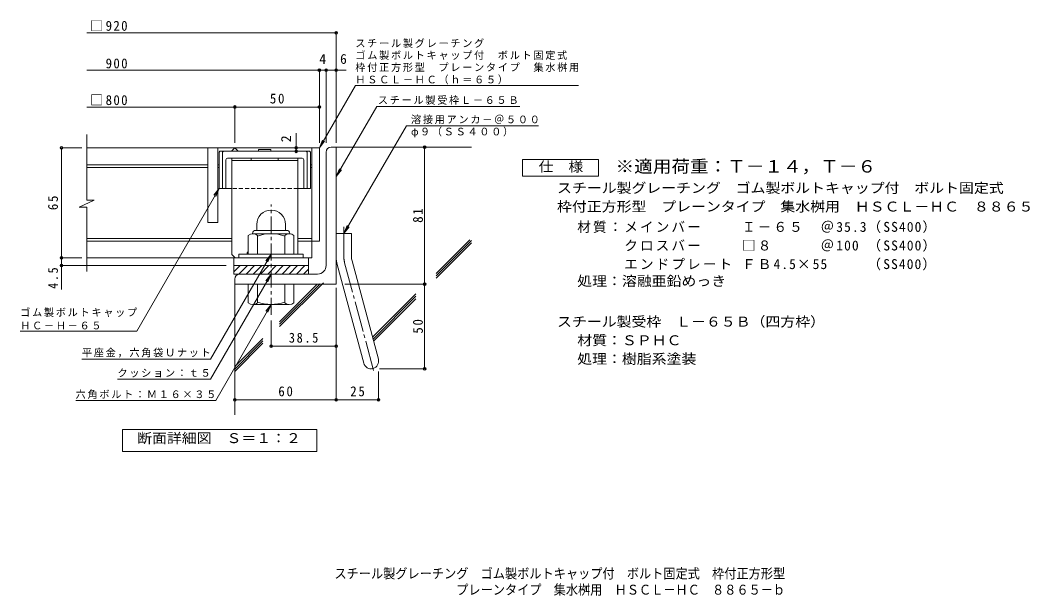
# Model space of a CAD drawing. Units: millimetres on the paper, enlarged 10 times, with parts at other scales. Extents: x -1460 to 1849, y -1938 to 1605.
# Drawn here: x -1173 to 1811, y -1938 to -237 of the extents above; entities that cross this region are included whole.
import ezdxf
from ezdxf.enums import TextEntityAlignment as Align

# ---------------------------------------------------------------- set-up
doc = ezdxf.new("R2010")
doc.units = ezdxf.units.MM
doc.header["$LTSCALE"] = 10
doc.header["$PDMODE"] = 32
doc.header["$PDSIZE"] = 8
for name, pattern in [('CHAIN1', [8, 5, -1, 1, -1]), ('CHAIN2', [12, 9, -1, 1, -1]), ('DASHED1', [1.8, 1.2, -0.6])]:
    doc.linetypes.add(name, pattern=pattern)
for name, color, linetype, lineweight in [('D-1', 2, 'Continuous', 9), ('D-2', 3, 'Continuous', 9), ('D-4', 7, 'Continuous', 9), ('D-5', 7, 'Continuous', 9), ('D-6', 6, 'Continuous', 9), ('D-7', 6, 'Continuous', 9), ('D-8', 4, 'Continuous', 9)]:
    doc.layers.add(name, color=color, linetype=linetype, lineweight=lineweight)
doc.layers.add('F-F_F-Fﾚｲﾔ', color=2, linetype='Continuous')
doc.styles.add('ＭＳ ゴシック', font='')
doc.styles.get('ＭＳ ゴシック').set_extended_font_data('MS Gothic')

msp = doc.modelspace()

# ---------------------------------------------------------------- linework, layer by layer
at = {"layer": 'D-1'}
for p, q in [((-253.81, -611.88), (-238.81, -611.88)), ((-238.81, -1016.88), (-238.81, -611.88)), ((-268.81, -961.88), (-268.81, -626.88)), ((-477.31, -857.88), (-385.31, -857.88)), ((-473.81, -840.38), (-473.81, -857.88)), ((-388.81, -840.33), (-388.81, -857.88)), ((-498.81, -927.88), (-498.81, -873.07)), ((-486.31, -866.88), (-486.31, -867.88)), ((-377.56, -867.88), (-485.06, -867.88)), ((-471.31, -927.88), (-471.31, -873.07)), ((-391.31, -927.88), (-391.31, -873.07)), ((-376.31, -866.88), (-376.31, -867.88)), ((-363.81, -927.88), (-363.81, -873.07)), ((-238.81, -866.88), (-193.81, -866.88)), ((-193.81, -935.96), (-193.81, -866.88)), ((-336.31, -927.88), (-526.31, -927.88)), ((-526.31, -939.38), (-526.31, -927.88)), ((-336.31, -939.38), (-336.31, -927.88)), ((-192.28, -947.6), (-114.32, -1238.56)), ((-541.31, -961.88), (-321.31, -961.88)), ((-541.31, -986.88), (-541.31, -961.88)), ((-541.31, -980.57), (-522.63, -961.88)), ((-526.42, -986.88), (-501.42, -961.88)), ((-505.2, -986.88), (-480.2, -961.88)), ((-483.99, -986.88), (-458.99, -961.88)), ((-462.78, -986.88), (-437.78, -961.88)), ((-441.56, -986.88), (-416.56, -961.88)), ((-420.35, -986.88), (-395.35, -961.88)), ((-399.14, -986.88), (-374.14, -961.88)), ((-377.92, -986.88), (-352.92, -961.88)), ((-356.71, -986.88), (-331.71, -961.88)), ((-335.5, -986.88), (-321.31, -972.7)), ((-321.31, -986.88), (-321.31, -961.88)), ((-235.74, -959.25), (-157.78, -1250.2)), ((-293.81, -986.88), (-541.31, -986.88)), ((-538.81, -1001.88), (-538.81, -1016.88)), ((-238.81, -1016.88), (-538.81, -1016.88)), ((-498.81, -1016.88), (-498.81, -1071.69)), ((-471.31, -1016.88), (-471.31, -1071.69)), ((-391.31, -1016.88), (-391.31, -1071.69)), ((-363.81, -1016.88), (-363.81, -1071.69)), ((-377.56, -1076.88), (-485.06, -1076.88))]:
    msp.add_line(p, q, dxfattribs=at)
at = {"layer": 'D-1', "linetype": 'CHAIN1'}
msp.add_line((-431.31, -1107.14), (-431.31, -781.37), dxfattribs=at)
at = {"layer": 'D-1', "linetype": 'CHAIN2'}
for p, q in [((-216.31, -935.96), (-216.31, -847.86)), ((-214.01, -953.43), (-126.71, -1279.26))]:
    msp.add_line(p, q, dxfattribs=at)
at = {"layer": 'D-1'}
for centre, radius, start, end in [((-253.81, -626.88), 15, 90, 180), ((-431.31, -840.38), 42.5, 90, 180), ((-431.26, -840.33), 42.45, 0, 90), ((-477.31, -866.88), 9, 90, 180), ((-385.31, -866.88), 9, 0, 90), ((-485.06, -888.68), 20.8, 48.6201, 131.38164), ((-431.31, -987.88), 120, 70.52881, 109.47119), ((-377.56, -888.68), 20.8, 48.61835, 131.37988), ((-148.81, -935.96), 90, 180, 195), ((-148.81, -935.96), 45, 180, 195.00002), ((-293.81, -961.88), 25, 270, 0), ((-523.81, -1001.88), 15, 90, 180), ((-485.06, -1056.08), 20.8, 228.61835, 311.37988), ((-431.31, -956.88), 120, 250.52881, 289.47119), ((-377.56, -1056.08), 20.8, 228.6201, 311.38164), ((-136.05, -1244.38), 22.5, 195.00014, 14.99991)]:
    msp.add_arc(centre, radius, start, end, dxfattribs=at)
at = {"layer": 'D-1', "linetype": 'CHAIN2'}
msp.add_arc((-148.81, -935.96), 67.5, 180, 194.99995, dxfattribs=at)
at = {"layer": 'D-2'}
for p, q in [((-976.48, -768.23), (-976.48, -574.38)), ((-288.81, -614.38), (-976.44, -614.38)), ((-618.81, -614.38), (-618.81, -834.38)), ((-588.81, -614.38), (-588.81, -834.38)), ((-311.31, -614.38), (-311.31, -939.38)), ((-288.81, -614.38), (-288.81, -889.38)), ((-618.81, -664.38), (-976.48, -664.38)), ((-618.81, -671.88), (-976.48, -671.88)), ((-585.06, -664.38), (-588.81, -664.38)), ((-585.06, -671.88), (-588.81, -671.88)), ((-311.31, -664.38), (-315.06, -664.38)), ((-311.31, -671.88), (-315.06, -671.88)), ((-998.6, -788.93), (-954, -768.23)), ((-954, -768.23), (-976.48, -768.23)), ((-998.6, -788.93), (-976.48, -788.93)), ((-976.48, -979.38), (-976.48, -788.93)), ((-588.81, -834.38), (-618.81, -834.38)), ((-547.56, -881.88), (-976.48, -881.88)), ((-547.56, -889.38), (-976.48, -889.38)), ((-311.31, -881.88), (-352.56, -881.88)), ((-311.31, -889.38), (-352.56, -889.38)), ((-288.81, -889.38), (-311.31, -889.38)), ((-311.31, -939.38), (-976.48, -939.38)), ((-541.31, -961.88), (-541.31, -939.38)), ((-321.31, -961.88), (-321.31, -939.38)), ((-541.31, -961.88), (-321.31, -961.88))]:
    msp.add_line(p, q, dxfattribs=at)
msp.add_lwpolyline([(-548.81, -624.38), (-538.81, -614.38), (-528.81, -624.38)], dxfattribs=at)
at = {"layer": 'D-4'}
for p, q in [((-976.48, -274.01), (-238.81, -274.01)), ((-238.81, -598.93), (-238.81, -271.01)), ((-976.48, -384.71), (-209.45, -384.71)), ((-288.81, -598.93), (-288.81, -381.71)), ((-268.81, -598.93), (-268.81, -381.71)), ((-976.48, -493.46), (-288.81, -493.46)), ((-538.81, -598.93), (-538.81, -490.46)), ((-356.96, -614.38), (-356.96, -571.17)), ((-991.2, -614.38), (-1054.2, -614.38)), ((-1051.2, -1032.15), (-1051.2, -614.38)), ((-356.96, -624.38), (-356.96, -614.38)), ((22.47, -1266.88), (22.47, -611.88)), ((-991.2, -939.38), (-1054.2, -939.38)), ((-563.81, -961.88), (-1054.2, -961.88)), ((-238.81, -1027.32), (-238.81, -1361.46)), ((-213.81, -1016.88), (25.47, -1016.88)), ((-431.31, -1124.41), (-431.31, -1203.06)), ((-431.31, -1200.06), (-238.81, -1200.06)), ((-113.55, -1275.2), (-113.55, -1361.46)), ((-111.05, -1266.88), (25.47, -1266.88)), ((-538.81, -1358.46), (-113.55, -1358.46))]:
    msp.add_line(p, q, dxfattribs=at)
at = {"layer": 'D-4', "color": 2}
for points in [[(311.66, -698.15), (311.66, -648.15), (536.66, -648.15), (536.66, -698.15)], [(-870.81, -1511.24), (-870.81, -1446.24), (-295.8, -1446.24), (-295.8, -1511.24)]]:
    msp.add_lwpolyline(points, close=True, dxfattribs=at)
at = {"layer": 'D-4'}
for p in [(-238.81, -274.01), (-288.81, -384.71), (-268.81, -384.71), (-238.81, -384.71), (-538.81, -493.46), (-288.81, -493.46), (-1051.2, -614.38), (-356.96, -614.38), (-356.96, -624.38), (22.47, -611.88), (-1051.2, -939.38), (-1051.2, -961.88), (22.47, -1016.88), (-431.31, -1200.06), (-238.81, -1200.06), (22.47, -1266.88), (-538.81, -1358.46), (-238.81, -1358.46), (-113.55, -1358.46)]:
    msp.add_point(p, dxfattribs=at)
at = {"layer": 'D-5'}
for p, q in [((-288.81, -614.38), (-182.38, -430.04)), ((-182.38, -430.04), (477.62, -430.04)), ((-238.81, -698.8), (-119.1, -491.45)), ((-119.1, -491.45), (303.72, -491.45)), ((-31.6, -548.61), (358.49, -548.61)), ((-288.81, -614.38), (-279.25, -591.28)), ((-288.81, -614.38), (-273.59, -594.55)), ((-238.81, -698.8), (-229.25, -675.71)), ((-238.81, -698.8), (-223.59, -678.97)), ((-585.06, -734.38), (-828.05, -1155.26)), ((-585.06, -734.38), (-600.28, -754.21)), ((-585.06, -734.38), (-594.63, -757.48)), ((-216.31, -866.88), (-201.05, -847.08)), ((-431.31, -927.88), (-610.49, -1238.22)), ((-431.31, -927.88), (-446.53, -947.72)), ((-431.31, -927.88), (-440.88, -950.98)), ((-431.31, -986.88), (-610.49, -1297.22)), ((-431.31, -986.88), (-446.53, -1006.72)), ((-431.31, -986.88), (-440.88, -1009.98)), ((-431.31, -1076.88), (-595.16, -1360.68)), ((-431.31, -1076.88), (-446.53, -1096.72)), ((-431.31, -1076.88), (-440.88, -1099.98)), ((-1173.05, -1155.26), (-828.05, -1155.26)), ((-990.49, -1238.22), (-610.49, -1238.22)), ((-885.49, -1297.22), (-610.49, -1297.22)), ((-1008.3, -1360.68), (-595.16, -1360.68))]:
    msp.add_line(p, q, dxfattribs=at)
msp.add_lwpolyline([(-31.6, -548.61), (-216.31, -866.88), (-206.69, -843.81)], dxfattribs=at)
at = {"layer": 'D-6'}
for p, q in [((-238.81, -611.88), (161.19, -611.88)), ((56.74, -985.4), (156.18, -885.96)), ((56.74, -992.47), (161.19, -888.02)), ((56.74, -999.54), (161.19, -895.1)), ((-406.53, -1142.41), (-276.82, -1012.71)), ((-538.81, -1016.88), (-538.81, -1403.03)), ((-406.53, -1135.34), (-286.87, -1015.68)), ((-406.53, -1128.27), (-295.02, -1016.76)), ((-131.67, -1173.81), (-3.53, -1045.67)), ((-130.17, -1179.39), (-3.53, -1052.74)), ((-128.68, -1184.96), (-3.53, -1059.81)), ((-538.81, -1260.56), (-455.48, -1177.22)), ((-538.81, -1267.63), (-455.48, -1184.29)), ((-538.81, -1274.7), (-455.48, -1191.36))]:
    msp.add_line(p, q, dxfattribs=at)
at = {"layer": 'D-7'}
for p, q in [((-585.06, -626.88), (-582.56, -624.38)), ((-317.56, -624.38), (-582.56, -624.38)), ((-575.06, -626.88), (-572.56, -624.38)), ((-468.26, -619.38), (-468.26, -624.38)), ((-431.87, -619.38), (-468.26, -619.38)), ((-431.87, -619.38), (-431.87, -624.38)), ((-325.06, -626.88), (-327.56, -624.38)), ((-315.06, -626.88), (-317.56, -624.38)), ((-585.06, -626.88), (-585.06, -734.38)), ((-575.06, -626.88), (-575.06, -734.38)), ((-565.06, -649.38), (-565.06, -734.38)), ((-340.06, -644.38), (-560.06, -644.38)), ((-335.06, -649.38), (-335.06, -734.38)), ((-325.06, -626.88), (-325.06, -734.38)), ((-315.06, -626.88), (-315.06, -734.38)), ((-547.56, -734.38), (-585.06, -734.38)), ((-315.06, -734.38), (-352.56, -734.38))]:
    msp.add_line(p, q, dxfattribs=at)
at = {"layer": 'D-7', "linetype": 'DASHED1'}
msp.add_line((-352.56, -734.38), (-547.56, -734.38), dxfattribs=at)
at = {"layer": 'D-7'}
for centre, start, end in [((-560.06, -649.38), 90, 180), ((-340.06, -649.38), 0, 90)]:
    msp.add_arc(centre, 5, start, end, dxfattribs=at)
at = {"layer": 'D-8'}
for p, q in [((-352.56, -644.38), (-547.56, -644.38)), ((-547.56, -929.38), (-547.56, -644.38)), ((-352.56, -651.88), (-547.56, -651.88)), ((-490.06, -644.38), (-490.06, -651.88)), ((-410.06, -644.38), (-410.06, -651.88)), ((-352.56, -927.88), (-352.56, -644.38)), ((-547.56, -929.38), (-537.56, -939.38))]:
    msp.add_line(p, q, dxfattribs=at)
msp.add_lwpolyline([(-502.56, -927.88), (-502.56, -924.38), (-498.81, -920.63)], dxfattribs=at)

# ---------------------------------------------------------------- texts
at = {"layer": 'D-4', "color": 2, "style": 'ＭＳ ゴシック'}
for s, p in [('4', (-288.81, -374.71)), ('6', (-227.56, -374.71))]:
    msp.add_text(s, height=29.33, dxfattribs=at).set_placement(p, align=Align.BOTTOM_LEFT)
msp.add_text('2', height=29.33, rotation=90, dxfattribs=at).set_placement((-363.94, -597.26), align=Align.BOTTOM_LEFT)
at = {"layer": 'D-4', "color": 2, "style": 'ＭＳ ゴシック', "width": 1.1}
for s, p in [('仕\u3000様', (359.16, -693.15)), ('スチール製受枠\u3000Ｌ－６５Ｂ（四方枠）', (413.75, -1151.07)), ('材質：ＳＰＨＣ', (473.46, -1206.07)), ('処理：樹脂系塗装', (473.46, -1261.07)), ('断面詳細図\u3000Ｓ＝１：２', (-827.38, -1495.27))]:
    msp.add_text(s, height=29.33, dxfattribs=at).set_placement(p, align=Align.BOTTOM_LEFT)
at = {"layer": 'D-4', "color": 2, "char_height": 29.33, "attachment_point": 7, "style": 'ＭＳ ゴシック'}
for s, insert in [('\\T1.21;\\W0.95;□920', (-966.48, -268.96)), ('\\T1.21;\\W0.95;\u3000900', (-966.48, -379.66)), ('\\T1.21;\\W0.95;□800', (-966.48, -488.46)), ('\\T1.27;\\W0.95;50', (-435.06, -483.46)), ('\\T1.28;\\W0.9;38.5', (-378.81, -1190.06)), ('\\T1.27;\\W0.95;60', (-410.06, -1348.46)), ('\\T1.27;\\W0.95;25', (-197.43, -1348.46))]:
    msp.add_mtext(s, dxfattribs=dict(at, insert=insert))
at = {"layer": 'D-4', "color": 2, "char_height": 29.33, "attachment_point": 7, "rotation": 90, "style": 'ＭＳ ゴシック'}
for s, insert in [('\\T1.27;\\W0.95;65', (-1061.2, -798.13)), ('\\T1.27;\\W0.95;81', (17.47, -835.63)), ('\\T1.27;\\W0.9;4.5', (-1061.2, -1030.71)), ('\\T1.27;\\W0.95;50', (17.47, -1163.13))]:
    msp.add_mtext(s, dxfattribs=dict(at, insert=insert))
at = {"layer": 'D-5', "color": 3, "style": 'ＭＳ ゴシック', "width": 1.1}
msp.add_text('※適用荷重：Ｔ－１４，Ｔ－６', height=36.66, dxfattribs=at).set_placement((586.66, -698.15), align=Align.BOTTOM_LEFT)
at = {"layer": 'D-5', "color": 2, "style": 'ＭＳ ゴシック', "width": 1.1}
for s, p in [('スチール製グレーチング\u3000ゴム製ボルトキャップ付\u3000ボルト固定式', (413.75, -756.07)), ('枠付正方形型\u3000プレーンタイプ\u3000集水桝用\u3000ＨＳＣＬ－ＨＣ\u3000８８６５', (413.75, -811.07)), ('処理：溶融亜鉛めっき', (473.46, -1031.07))]:
    msp.add_text(s, height=29.33, dxfattribs=at).set_placement(p, align=Align.BOTTOM_LEFT)
at = {"layer": 'D-5', "char_height": 21.99, "attachment_point": 7, "style": 'ＭＳ ゴシック'}
for s, insert in [('\\T1.17;スチール製グレーチング', (-182.38, -318.73)), ('\\T1.17;ゴム製ボルトキャップ付\u3000ボルト固定式', (-182.38, -354.31)), ('\\T1.17;枠付正方形型\u3000プレーンタイプ\u3000集水桝用', (-182.38, -389.88)), ('\\T1.17;ＨＳＣＬ－ＨＣ（ｈ＝６５）', (-182.38, -426.52)), ('\\T1.17;スチール製受枠Ｌ－６５Ｂ', (-115.98, -486.69)), ('\\T1.17;溶接用アンカ－＠５００', (-17.96, -543.95)), ('\\T1.17;φ９（ＳＳ４００）', (-17.96, -583.27)), ('\\T1.17;ゴム製ボルトキャップ', (-1173.05, -1114.04)), ('\\T1.17;ＨＣ－Ｈ－６５', (-1173.05, -1150.6)), ('\\T1.17;平座金，六角袋Ｕナット', (-990.49, -1233.56)), ('\\T1.17;クッション：ｔ５', (-885.49, -1292.56)), ('\\T1.17;六角ボルト：Ｍ１６×３５', (-1009.23, -1356.02))]:
    msp.add_mtext(s, dxfattribs=dict(at, insert=insert))
at = {"layer": 'D-5', "color": 2, "char_height": 29.33, "attachment_point": 7, "style": 'ＭＳ ゴシック'}
for s, insert in [('\\T1.16;材質：メインバー\u3000\u3000\\~Ｉ－６５\u3000＠35.3（SS400）', (473.46, -866.07)), ('\\T1.16;\u3000\u3000\u3000クロスバー\u3000\u3000\\~□８\u3000\u3000\u3000＠100\\~（SS400）', (473.46, -921.07)), ('\\T1.16;\u3000\u3000\u3000エンドプレート\\~ＦＢ4.5×55\u3000\u3000\\~（SS400）', (473.46, -976.07))]:
    msp.add_mtext(s, dxfattribs=dict(at, insert=insert))
at = {"layer": 'F-F_F-Fﾚｲﾔ', "style": 'ＭＳ ゴシック', "width": 0.9}
for s, p in [('スチール製グレーチング\u3000ゴム製ボルトキャップ付\u3000ボルト固定式\u3000枠付正方形型', (-244.2, -1895.13)), ('プレーンタイプ\u3000集水桝用\u3000ＨＳＣＬ－ＨＣ\u3000８８６５－ｂ', (115.8, -1943.03))]:
    msp.add_text(s, height=29.33, dxfattribs=at).set_placement(p, align=Align.BOTTOM_LEFT)

doc.saveas('drawing.dxf')
